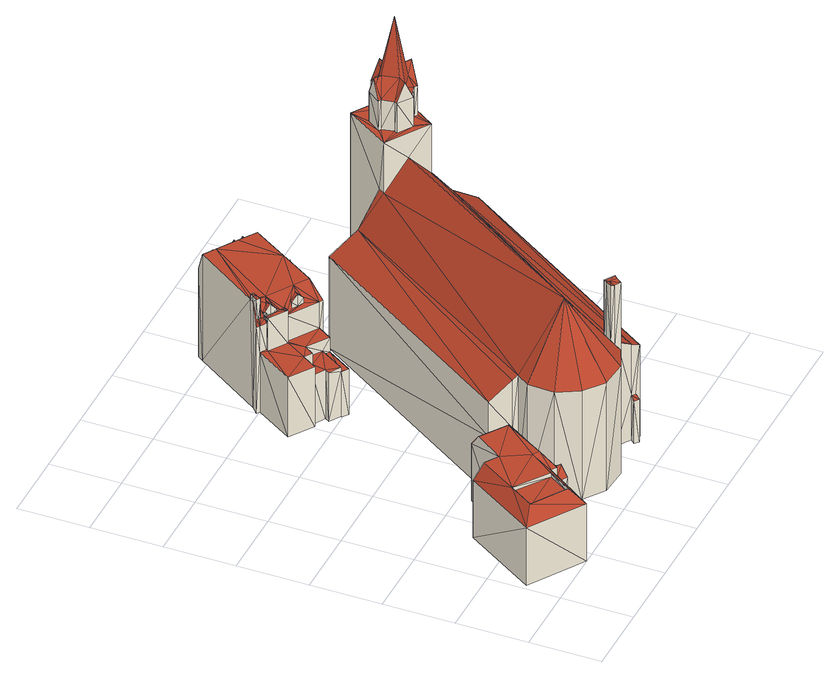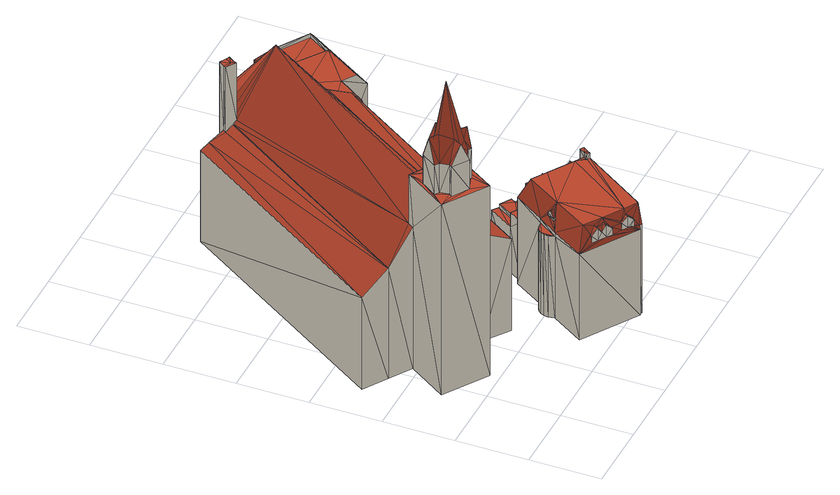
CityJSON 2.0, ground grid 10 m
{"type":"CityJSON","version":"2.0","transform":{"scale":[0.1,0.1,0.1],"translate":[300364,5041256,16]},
"CityObjects":{
"building1":{"type":"Building","attributes":{"+noise-buildingReflectionCorrection":{"value":4.12,"uom":"dB"},"+noise-buildingLNightMax":{"value":43.12,"uom":"dB"}},"geometry":[{"type":"MultiSurface","lod":"2","boundaries":[[[0,1,2]],[[3,4,1]],[[2,1,5]],[[6,0,2]],[[5,1,7]],[[8,9,10]],[[8,11,9]],[[8,12,11]],[[6,2,13]],[[14,15,9]],[[3,16,4]],[[5,17,18]],[[10,3,0]],[[11,14,9]],[[10,9,3]],[[1,19,20]],[[4,21,22]],[[4,23,24]],[[25,26,27]],[[4,22,23]],[[4,24,19]],[[4,19,1]],[[0,3,1]],[[17,28,29]],[[5,7,17]],[[17,29,30]],[[28,25,27]],[[31,32,28]],[[29,33,34]],[[28,32,25]],[[27,35,33]],[[27,33,29]],[[7,28,17]],[[28,27,29]],[[36,37,38]],[[38,37,39]],[[40,41,42]],[[43,40,42]],[[44,45,46]],[[45,47,46]],[[48,28,49]],[[48,31,28]],[[50,51,25]],[[50,25,32]],[[44,50,45]],[[52,45,50]],[[52,50,32]],[[31,52,32]],[[48,52,31]],[[53,54,55]],[[53,29,54]],[[53,30,29]],[[56,17,53]],[[17,30,53]],[[36,40,43]],[[36,38,40]],[[37,42,39]],[[39,42,41]],[[57,34,58]],[[34,33,58]],[[54,57,59]],[[54,29,57]],[[29,34,57]],[[60,58,35]],[[35,58,33]],[[27,60,35]],[[61,60,27]],[[62,61,26]],[[26,61,27]],[[63,49,7]],[[63,64,49]],[[64,46,65]],[[64,65,49]],[[7,49,28]],[[51,26,25]],[[64,62,46]],[[46,62,51]],[[51,62,26]],[[65,46,47]],[[66,5,67]],[[5,18,67]],[[68,2,66]],[[2,5,66]],[[67,18,56]],[[67,56,69]],[[18,17,56]],[[70,71,16]],[[72,71,70]],[[70,16,3]],[[73,72,74]],[[74,72,70]],[[75,76,77]],[[75,78,76]],[[79,80,75]],[[80,78,75]],[[81,76,82]],[[81,77,76]],[[71,81,82]],[[71,82,16]],[[16,82,4]],[[82,21,4]],[[82,83,21]],[[74,84,85]],[[74,85,80]],[[73,74,80]],[[73,80,79]],[[86,87,11]],[[11,87,14]],[[9,15,88]],[[89,9,88]],[[87,88,14]],[[14,88,15]],[[90,10,91]],[[90,8,10]],[[91,0,92]],[[91,10,0]],[[93,86,12]],[[93,89,86]],[[89,3,9]],[[93,94,89]],[[12,86,11]],[[89,70,3]],[[94,70,89]],[[90,12,8]],[[90,93,12]],[[95,92,6]],[[92,96,97]],[[95,96,92]],[[6,92,0]],[[98,99,100]],[[99,101,100]],[[102,99,98]],[[103,102,98]],[[104,105,102]],[[104,103,106]],[[104,102,103]],[[104,107,105]],[[104,108,107]],[[109,110,108]],[[110,107,108]],[[95,6,13]],[[95,13,111]],[[100,101,112]],[[101,113,112]],[[112,113,114]],[[112,115,116]],[[112,114,115]],[[117,114,118]],[[117,115,114]],[[119,120,121]],[[122,119,121]],[[122,118,119]],[[122,117,118]],[[96,123,124]],[[96,124,97]],[[124,123,125]],[[68,125,123]],[[111,68,123]],[[111,13,68]],[[13,2,68]],[[126,110,109]],[[126,127,110]],[[128,121,129]],[[129,121,120]],[[128,130,121]],[[127,131,132]],[[126,133,131]],[[126,131,127]],[[134,135,136]],[[134,136,137]],[[131,134,137]],[[131,137,132]],[[135,129,136]],[[135,128,129]],[[138,139,63]],[[1,63,7]],[[138,63,1]],[[139,69,63]],[[63,69,56]],[[20,19,140]],[[141,20,140]],[[142,140,24]],[[24,140,19]],[[143,142,24]],[[143,24,23]],[[83,144,22]],[[83,22,21]],[[144,143,23]],[[144,23,22]],[[1,20,141]],[[138,1,141]],[[54,59,37]],[[145,54,37]],[[146,55,54]],[[146,54,145]],[[145,37,36]],[[146,145,147]],[[60,43,42]],[[60,42,58]],[[147,145,61]],[[62,147,61]],[[148,65,47]],[[45,148,47]],[[52,148,45]],[[44,46,51]],[[44,51,50]],[[48,49,148]],[[48,148,52]],[[148,49,65]],[[146,56,55]],[[56,53,55]],[[63,56,146]],[[146,147,64]],[[63,146,64]],[[64,147,62]],[[38,41,40]],[[38,39,41]],[[61,36,60]],[[36,43,60]],[[61,145,36]],[[57,58,37]],[[37,58,42]],[[59,57,37]],[[66,67,69]],[[66,139,138]],[[66,69,139]],[[72,149,71]],[[71,149,81]],[[73,149,72]],[[73,79,149]],[[149,75,77]],[[149,77,81]],[[149,79,75]],[[86,89,87]],[[87,89,88]],[[94,74,70]],[[91,74,94]],[[91,84,74]],[[90,91,94]],[[90,94,93]],[[125,66,138]],[[68,66,125]],[[124,125,150]],[[125,138,150]],[[150,138,141]],[[97,124,150]],[[91,92,97]],[[91,85,84]],[[91,97,85]],[[80,150,78]],[[97,150,80]],[[97,80,85]],[[82,76,83]],[[76,150,83]],[[78,150,76]],[[109,151,133]],[[126,109,133]],[[133,151,152]],[[133,152,131]],[[131,152,134]],[[153,154,155]],[[104,106,108]],[[108,106,156]],[[152,153,157]],[[134,157,135]],[[134,152,157]],[[152,151,153]],[[158,159,153]],[[158,100,159]],[[158,98,100]],[[156,158,153]],[[151,156,153]],[[109,156,151]],[[109,108,156]],[[153,155,157]],[[153,159,154]],[[155,117,122]],[[155,154,117]],[[116,115,117]],[[154,116,117]],[[159,112,116]],[[100,112,159]],[[159,116,154]],[[106,103,158]],[[158,103,98]],[[106,158,156]],[[157,155,130]],[[135,157,128]],[[128,157,130]],[[130,122,121]],[[155,122,130]],[[150,141,140]],[[150,140,142]],[[150,142,143]],[[83,150,144]],[[144,150,143]],[[111,123,114]],[[95,111,102]],[[96,129,123]],[[102,111,113]],[[119,118,123]],[[137,136,96]],[[95,107,127]],[[95,132,96]],[[111,114,113]],[[129,120,123]],[[95,102,105]],[[132,137,96]],[[95,127,132]],[[119,123,120]],[[118,114,123]],[[95,105,107]],[[96,136,129]],[[127,107,110]],[[102,113,99]],[[99,113,101]]],"semantics":{"surfaces":[{"type":"GroundSurface"},{"type":"WallSurface"},{"type":"RoofSurface"}],"values":[0,0,0,0,0,0,0,0,0,0,0,0,0,0,0,0,0,0,0,0,0,0,0,0,0,0,0,0,0,0,0,0,0,0,1,1,1,1,1,1,1,1,1,1,1,1,1,1,1,1,1,1,1,1,1,1,1,1,1,1,1,1,1,1,1,1,1,1,1,1,1,1,1,1,1,1,1,1,1,1,1,1,1,1,1,1,1,1,1,1,1,1,1,1,1,1,1,1,1,1,1,1,1,1,1,1,1,1,1,1,1,1,1,1,1,1,1,1,1,1,1,1,1,1,1,1,1,1,1,1,1,1,1,1,1,1,1,1,1,1,1,1,1,1,1,1,1,1,1,1,1,1,1,1,1,1,1,1,1,1,1,1,1,1,1,1,1,1,1,1,1,1,1,1,1,1,1,1,1,1,1,1,1,1,1,1,1,1,1,1,1,2,2,2,2,2,2,2,2,2,2,2,2,2,2,2,2,2,2,2,2,2,2,2,2,2,2,2,2,2,2,2,2,2,2,2,2,2,2,2,2,2,2,2,2,2,2,2,2,2,2,2,2,2,2,2,2,2,2,2,2,2,2,2,2,2,2,2,2,2,2,2,2,2,2,2,2,2,2,2,2,2,2,2,2,2,2,2,2,2,2,2,2,2,2,2,2,2,2,2,2,2,2,2,2,2,2,2,2,2,2,2,2,2,2,2,2,2,2,2,2,2,2,2,2,2]}}]},
"building2":{"type":"Building","geometry":[{"type":"MultiSurface","lod":"2","boundaries":[[[160,161,162]],[[163,164,165]],[[166,167,163]],[[168,169,170]],[[171,172,173]],[[173,174,175]],[[172,176,173]],[[177,178,179]],[[171,175,177]],[[171,173,175]],[[180,166,163]],[[177,179,169]],[[171,177,169]],[[165,171,169]],[[181,180,163]],[[163,165,168]],[[165,169,168]],[[182,180,181]],[[181,163,168]],[[181,168,161]],[[181,161,160]],[[183,160,184]],[[185,182,181]],[[183,181,160]],[[186,187,188]],[[187,189,188]],[[186,190,187]],[[191,192,193]],[[194,195,191]],[[194,191,193]],[[194,193,196]],[[197,198,199]],[[200,197,201]],[[202,203,186]],[[204,203,202]],[[205,206,207]],[[208,205,207]],[[209,210,211]],[[212,213,214]],[[215,200,216]],[[215,216,217]],[[188,189,218]],[[189,219,218]],[[219,220,221]],[[218,219,222]],[[219,221,222]],[[223,207,189]],[[189,207,206]],[[224,223,225]],[[187,223,189]],[[225,223,187]],[[226,227,228]],[[227,229,228]],[[228,229,230]],[[228,230,231]],[[232,233,234]],[[233,235,234]],[[236,237,238]],[[236,238,239]],[[240,241,242]],[[240,242,199]],[[240,199,198]],[[243,244,245]],[[244,246,245]],[[243,247,244]],[[247,248,249]],[[243,248,247]],[[249,250,251]],[[248,250,249]],[[232,233,252]],[[253,254,255]],[[253,255,256]],[[257,224,225]],[[210,258,211]],[[210,259,258]],[[260,261,240]],[[261,262,240]],[[262,241,240]],[[215,261,260]],[[215,217,261]],[[259,214,258]],[[258,214,213]],[[186,225,190]],[[203,224,225]],[[203,225,186]],[[236,256,253]],[[236,239,256]],[[263,173,264]],[[173,176,264]],[[265,266,267]],[[266,268,267]],[[269,161,270]],[[269,162,161]],[[245,246,265]],[[246,266,265]],[[246,168,266]],[[161,168,246]],[[270,161,246]],[[250,267,271]],[[250,271,272]],[[271,267,268]],[[250,272,251]],[[256,233,273]],[[253,256,273]],[[273,233,232]],[[274,275,276]],[[276,275,277]],[[278,279,280]],[[280,279,263]],[[281,274,276]],[[282,274,281]],[[283,184,160]],[[283,160,284]],[[219,285,220]],[[220,285,286]],[[285,287,286]],[[286,170,169]],[[286,287,170]],[[288,174,289]],[[288,175,174]],[[284,162,269]],[[284,160,162]],[[290,291,166]],[[166,291,167]],[[180,290,166]],[[292,290,180]],[[278,282,281]],[[293,282,278]],[[293,278,294]],[[294,278,280]],[[185,295,182]],[[296,295,185]],[[182,292,180]],[[295,292,182]],[[297,264,172]],[[172,264,176]],[[298,299,300]],[[164,300,165]],[[298,300,164]],[[299,228,300]],[[300,228,231]],[[275,301,277]],[[275,302,301]],[[301,178,177]],[[301,302,178]],[[296,181,303]],[[296,185,181]],[[291,304,167]],[[167,304,163]],[[279,289,263]],[[263,174,173]],[[263,289,174]],[[229,222,230]],[[230,222,221]],[[288,301,175]],[[175,301,177]],[[168,170,287]],[[266,168,287]],[[300,293,294]],[[300,294,165]],[[165,294,171]],[[294,297,171]],[[171,297,172]],[[302,305,178]],[[178,305,179]],[[286,179,305]],[[286,169,179]],[[306,184,283]],[[306,183,184]],[[307,308,303]],[[306,307,303]],[[303,308,304]],[[304,164,163]],[[183,303,181]],[[304,298,164]],[[306,303,183]],[[308,298,304]],[[234,235,309]],[[194,196,310]],[[311,270,246]],[[312,313,314]],[[312,315,313]],[[315,247,249]],[[311,244,315]],[[315,244,247]],[[311,246,244]],[[312,311,315]],[[316,317,312]],[[317,311,312]],[[306,238,237]],[[316,254,317]],[[306,237,316]],[[254,318,317]],[[316,237,254]],[[306,239,238]],[[318,252,317]],[[306,256,239]],[[318,319,252]],[[318,320,319]],[[253,273,320]],[[253,320,318]],[[253,318,254]],[[273,232,319]],[[232,252,319]],[[273,319,320]],[[237,253,254]],[[236,253,237]],[[232,234,309]],[[232,309,252]],[[241,283,284]],[[241,284,242]],[[262,283,241]],[[317,200,201]],[[317,216,200]],[[260,240,198]],[[260,198,197]],[[215,260,200]],[[200,260,197]],[[197,270,311]],[[197,199,270]],[[201,197,311]],[[242,284,199]],[[317,201,311]],[[199,284,270]],[[284,269,270]],[[292,304,290]],[[296,303,295]],[[290,304,291]],[[303,304,292]],[[295,303,292]],[[194,310,321]],[[194,321,195]],[[195,321,322]],[[195,323,191]],[[191,323,192]],[[195,322,323]],[[316,312,307]],[[308,314,298]],[[308,312,314]],[[306,316,307]],[[307,193,308]],[[307,196,193]],[[192,312,308]],[[193,192,308]],[[310,312,321]],[[322,312,323]],[[307,312,310]],[[321,312,322]],[[307,310,196]],[[323,312,192]],[[298,314,299]],[[324,315,325]],[[313,315,324]],[[313,226,228]],[[313,324,226]],[[204,315,257]],[[325,204,202]],[[190,225,187]],[[325,315,204]],[[315,326,257]],[[266,287,268]],[[271,268,285]],[[285,268,287]],[[272,271,285]],[[205,251,206]],[[205,249,251]],[[251,272,285]],[[219,206,285]],[[206,251,285]],[[189,206,219]],[[326,249,208]],[[315,249,326]],[[208,249,205]],[[314,313,299]],[[299,211,228]],[[299,313,209]],[[299,209,211]],[[212,228,213]],[[313,212,327]],[[209,313,327]],[[258,213,228]],[[211,258,228]],[[313,228,212]],[[259,212,214]],[[327,212,259]],[[209,259,210]],[[209,327,259]],[[230,221,275]],[[282,230,275]],[[300,231,282]],[[275,221,305]],[[220,286,221]],[[221,286,305]],[[275,305,302]],[[231,230,282]],[[282,275,274]],[[300,282,293]],[[294,280,263]],[[294,263,297]],[[297,263,264]],[[276,301,288]],[[278,281,276]],[[279,288,289]],[[278,288,279]],[[278,276,288]],[[276,277,301]],[[248,267,250]],[[243,245,248]],[[248,265,267]],[[248,245,265]],[[208,207,223]],[[326,208,223]],[[326,223,224]],[[257,326,224]],[[204,257,224]],[[204,224,203]],[[227,325,229]],[[229,186,222]],[[186,188,218]],[[226,324,227]],[[324,325,227]],[[325,202,186]],[[229,325,186]],[[186,218,222]],[[306,283,233]],[[317,309,216]],[[235,283,217]],[[235,217,309]],[[309,217,216]],[[217,283,261]],[[233,283,235]],[[252,309,317]],[[261,283,262]],[[306,233,256]]],"semantics":{"surfaces":[{"type":"GroundSurface"},{"type":"WallSurface"},{"type":"RoofSurface"}],"values":[0,0,0,0,0,0,0,0,0,0,0,0,0,0,0,0,0,0,0,0,0,0,0,0,1,1,1,1,1,1,1,1,1,1,1,1,1,1,1,1,1,1,1,1,1,1,1,1,1,1,1,1,1,1,1,1,1,1,1,1,1,1,1,1,1,1,1,1,1,1,1,1,1,1,1,1,1,1,1,1,1,1,1,1,1,1,1,1,1,1,1,1,1,1,1,1,1,1,1,1,1,1,1,1,1,1,1,1,1,1,1,1,1,1,1,1,1,1,1,1,1,1,1,1,1,1,1,1,1,1,1,1,1,1,1,1,1,1,1,1,1,1,1,1,1,1,1,1,1,1,1,1,1,1,1,1,1,1,1,1,1,1,1,1,1,1,1,1,1,1,1,1,1,1,1,1,1,1,1,2,2,2,2,2,2,2,2,2,2,2,2,2,2,2,2,2,2,2,2,2,2,2,2,2,2,2,2,2,2,2,2,2,2,2,2,2,2,2,2,2,2,2,2,2,2,2,2,2,2,2,2,2,2,2,2,2,2,2,2,2,2,2,2,2,2,2,2,2,2,2,2,2,2,2,2,2,2,2,2,2,2,2,2,2,2,2,2,2,2,2,2,2,2,2,2,2,2,2,2,2,2,2,2,2,2,2,2,2,2,2,2,2,2,2,2,2,2,2,2,2,2,2,2,2,2,2,2,2,2,2,2,2,2,2,2,2,2,2,2,2,2,2,2,2,2,2,2,2,2,2,2,2,2,2]}}]}
},
"vertices":[
[484,391,0],[199,144,0],[424,431,0],[320,61,0],[305,58,0],[397,449,0],[520,446,0],[193,149,0],[549,350,0],[337,49,0],[515,371,0],[343,45,0],[348,42,0],[459,486,0],[338,38,0],[332,43,0],[314,53,0],[163,169,0],[362,473,0],[185,88,0],[187,126,0],[299,47,0],[268,33,0],[229,36,0],[199,57,0],[139,66,0],[139,65,0],[131,70,0],[157,94,0],[106,130,0],[142,183,0],[172,85,0],[154,57,0],[8,50,0],[72,151,0],[84,1,0],[100,56,111],[53,89,111],[100,56,105],[53,89,105],[79,24,105],[31,55,105],[31,55,111],[79,24,111],[163,70,77],[163,70,75],[148,80,77],[148,80,75],[172,85,66],[157,94,66],[154,57,66],[139,66,66],[171,84,66],[142,183,90],[106,130,111],[133,170,111],[163,169,90],[72,151,90],[8,50,90],[87,142,111],[84,1,90],[131,70,90],[139,65,90],[193,149,90],[157,94,90],[157,93,66],[397,449,169],[362,473,144],[424,431,220],[163,169,144],[320,61,162],[314,53,263],[320,61,263],[323,65,264],[323,65,162],[307,70,264],[301,61,176],[301,61,264],[307,70,174],[309,74,264],[309,74,174],[305,58,263],[305,58,168],[299,47,169],[313,71,168],[313,72,169],[343,45,70],[338,38,67],[332,43,66],[337,49,70],[549,350,144],[515,371,173],[484,391,222],[348,42,144],[337,49,151],[520,446,299],[478,383,299],[478,383,222],[473,461,345],[473,461,299],[457,455,345],[457,455,299],[475,465,299],[475,465,345],[498,450,345],[498,450,299],[486,458,374],[495,446,299],[495,446,345],[497,433,345],[497,433,299],[459,486,299],[453,458,345],[453,458,299],[439,439,299],[439,439,345],[447,449,373],[443,437,345],[443,437,299],[446,420,299],[444,416,299],[444,416,345],[446,420,345],[418,422,299],[449,402,261],[418,422,220],[503,429,345],[503,429,299],[464,402,345],[464,402,299],[454,409,372],[488,407,345],[488,407,299],[495,418,379],[484,410,345],[466,405,345],[466,405,299],[484,410,299],[199,144,169],[193,149,164],[185,88,169],[187,126,169],[199,57,171],[229,36,169],[268,33,169],[126,93,111],[170,145,111],[135,87,111],[158,92,66],[310,67,263],[255,105,264],[483,426,379],[484,418,362],[473,432,457],[456,442,373],[462,420,372],[479,446,374],[464,413,358],[476,453,360],[456,449,358],
[275,611,7],[266,605,7],[272,613,7],[306,489,7],[278,445,7],[273,448,7],[320,493,7],[316,490,7],[202,508,7],[197,496,7],[193,499,7],[260,428,7],[237,392,7],[229,399,7],[213,409,7],[217,415,7],[228,398,7],[200,425,7],[197,421,7],[163,443,7],[324,497,7],[325,517,7],[326,502,7],[355,563,7],[277,613,7],[327,508,7],[221,484,152],[209,492,148],[207,493,152],[207,493,148],[221,484,149],[308,500,156],[307,501,156],[308,500,152],[317,512,156],[312,505,164],[317,512,152],[285,596,167],[279,603,159],[279,603,158],[295,593,159],[293,594,160],[221,485,152],[221,484,157],[222,487,157],[206,495,151],[206,494,148],[206,494,157],[207,497,157],[257,465,157],[256,462,157],[256,462,148],[242,474,157],[240,471,148],[240,471,157],[297,596,160],[295,594,158],[297,596,150],[206,491,152],[206,491,142],[206,491,101],[204,488,101],[204,488,152],[207,493,159],[213,489,168],[213,489,148],[233,478,152],[231,475,152],[231,475,142],[229,472,152],[229,472,101],[231,475,101],[317,584,168],[317,584,149],[310,589,159],[310,589,149],[335,572,159],[333,569,159],[333,569,158],[335,572,149],[282,606,159],[282,606,149],[281,605,150],[209,510,182],[209,510,174],[205,513,182],[205,513,174],[209,509,174],[206,505,182],[206,505,174],[202,498,182],[202,498,151],[313,578,168],[328,577,168],[324,570,168],[325,572,164],[328,577,149],[217,496,168],[248,466,148],[248,466,166],[289,601,167],[289,601,150],[286,603,150],[229,399,78],[228,398,78],[202,508,182],[202,508,174],[197,501,182],[197,501,152],[272,613,146],[266,605,174],[199,500,151],[200,499,151],[323,580,159],[221,435,101],[210,442,101],[221,435,84],[210,442,84],[251,434,84],[229,399,84],[251,434,78],[230,448,84],[230,448,101],[277,613,142],[275,611,146],[197,496,142],[197,496,101],[193,499,142],[217,415,84],[213,409,84],[320,493,135],[316,490,135],[324,497,135],[260,428,101],[260,428,78],[326,502,135],[327,508,135],[237,392,78],[278,445,142],[273,448,142],[273,448,101],[200,425,84],[197,421,101],[325,517,135],[306,489,135],[163,443,101],[355,563,142],[325,517,142],[306,489,142],[308,585,159],[315,513,156],[284,594,174],[305,511,174],[254,475,174],[274,462,174],[218,498,174],[336,560,174],[312,576,174],[323,572,165],[316,577,165],[323,573,165],[312,511,160],[308,508,164],[308,504,160],[232,479,152],[227,482,152],[215,496,166],[252,472,166]
]}
